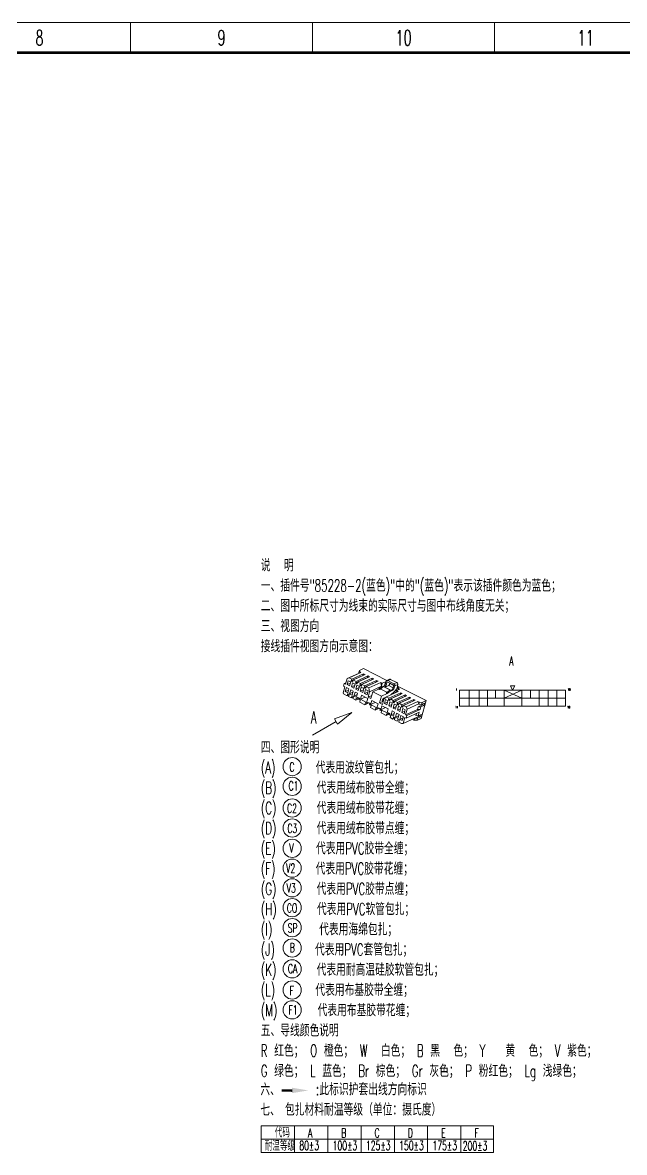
# Model space of a CAD drawing. Header units: millimetres. Extents: x 14 to 855, y -5 to 589.
# Drawn here: x 458.3 to 656.7, y 216.8 to 589.4 of the extents above; entities that cross this region are included whole.
import ezdxf

# ---------------------------------------------------------------- set-up
doc = ezdxf.new("R2010")
doc.units = ezdxf.units.MM
doc.layers.add('0Filament', color=7, linetype='Continuous', lineweight=20)
doc.layers.add('2FRAME', color=2, linetype='Continuous', lineweight=70)
doc.styles.add('HZ', font='txt.shx', dxfattribs={"width": 0.618, "height": 2.5, "bigfont": 'hztxt.shx'})

msp = doc.modelspace()

# ---------------------------------------------------------------- hatches: boundary and pattern name
at = {"layer": '0Filament'}
msp.add_hatch(color=256, dxfattribs=at).paths.add_polyline_path([(547.088, 237.609), (543.682, 237.609), (543.682, 236.833), (547.088, 236.833)])

# ---------------------------------------------------------------- linework, layer by layer
for p, q in [((854.896, 589.371), (13.896, 589.371)), ((493.896, 589.371), (493.896, 579.352)), ((553.896, 589.371), (553.896, 579.352)), ((613.896, 589.371), (613.896, 579.352)), ((581.908, 370.605), (591.299, 365.809)), ((561.144, 359.784), (566.84, 361.918)), ((566.84, 361.918), (562.144, 358.052)), ((561.144, 359.784), (562.144, 358.052)), ((536.982, 216.829), (536.982, 225.597)), ((536.982, 225.597), (613.52, 225.597)), ((547.952, 216.829), (547.952, 225.597)), ((558.922, 216.829), (558.922, 225.597)), ((569.892, 216.829), (569.892, 225.597)), ((580.862, 216.829), (580.862, 225.597)), ((591.832, 216.829), (591.832, 225.597)), ((602.802, 216.829), (602.802, 225.597)), ((613.52, 225.597), (613.52, 216.829)), ((536.982, 221.213), (613.52, 221.213)), ((613.52, 216.829), (536.982, 216.829))]:
    msp.add_line(p, q, dxfattribs=at)
at = {"layer": '0Filament', "ltscale": 0.071605}
for p, q in [((570.641, 376.359), (569.337, 375.767)), ((591.299, 365.809), (589.995, 365.217)), ((589.643, 359.93), (588.338, 359.338))]:
    msp.add_line(p, q, dxfattribs=at)
at = {"layer": '0Filament', "ltscale": 0.43274}
for p, q in [((570.641, 376.359), (578.349, 372.423)), ((602.338, 363.928), (602.338, 369.268)), ((602.338, 369.268), (637.308, 369.268)), ((605.488, 363.928), (605.488, 369.268)), ((608.766, 363.928), (608.766, 369.268)), ((611.594, 363.928), (611.594, 369.268)), ((614.166, 366.598), (614.166, 369.268)), ((617.059, 363.928), (617.059, 369.268)), ((622.844, 366.598), (617.059, 369.268)), ((617.059, 366.598), (622.844, 369.268)), ((619.131, 370.652), (620.515, 370.652)), ((619.131, 370.652), (619.823, 369.268)), ((619.823, 369.268), (620.515, 370.652)), ((622.844, 363.928), (622.844, 369.268)), ((625.737, 366.598), (625.737, 369.268)), ((628.63, 363.928), (628.63, 369.268)), ((631.522, 363.928), (631.522, 369.268)), ((634.415, 363.928), (634.415, 369.268)), ((637.308, 363.928), (637.308, 369.268)), ((602.338, 366.598), (637.308, 366.598)), ((602.338, 363.928), (637.308, 363.928))]:
    msp.add_line(p, q, dxfattribs=at)
at = {"layer": '0Filament', "ltscale": 0.09573}
msp.add_line((564.788, 371.203), (565.308, 373.046), dxfattribs=at)
at = {"layer": '0Filament', "ltscale": 0.214814}
for p, q in [((565.308, 373.046), (569.22, 374.822)), ((565.946, 373.322), (569.858, 375.098)), ((572.017, 373.393), (568.104, 371.618)), ((573.594, 373.19), (569.682, 371.415)), ((574.084, 372.94), (570.172, 371.164)), ((572.438, 370.007), (576.35, 371.783)), ((578.235, 367.047), (582.147, 368.822)), ((584.265, 367.139), (580.353, 365.363)), ((584.413, 367.665), (580.501, 365.89)), ((584.903, 367.415), (580.991, 365.639)), ((585.842, 366.935), (581.93, 365.16)), ((584.727, 363.732), (588.639, 365.507)), ((583.745, 358.26), (587.658, 360.036))]:
    msp.add_line(p, q, dxfattribs=at)
at = {"layer": '0Filament', "ltscale": 0.034777}
for p, q in [((565.308, 373.046), (565.946, 373.322)), ((569.22, 374.822), (569.858, 375.098))]:
    msp.add_line(p, q, dxfattribs=at)
at = {"layer": '0Filament', "ltscale": 0.049281}
msp.add_line((565.946, 373.322), (566.824, 372.874), dxfattribs=at)
at = {"layer": '0Filament', "ltscale": 0.214816}
for p, q in [((570.588, 374.123), (566.675, 372.348)), ((570.736, 374.65), (566.824, 372.874)), ((571.226, 374.4), (567.314, 372.624)), ((572.165, 373.92), (568.253, 372.144)), ((572.655, 373.67), (568.743, 371.894)), ((573.446, 372.664), (569.533, 370.888)), ((574.875, 371.934), (570.962, 370.158)), ((575.023, 372.461), (571.111, 370.685)), ((575.513, 372.21), (571.601, 370.435)), ((572.69, 368.748), (576.602, 370.524)), ((582.836, 367.868), (578.924, 366.093)), ((582.984, 368.395), (579.072, 366.619)), ((585.694, 366.409), (581.782, 364.633)), ((586.332, 366.685), (582.42, 364.91)), ((587.123, 365.679), (583.211, 363.904)), ((587.271, 366.206), (583.359, 364.43)), ((587.761, 365.956), (583.849, 364.18)), ((585.068, 362.955), (588.98, 364.731))]:
    msp.add_line(p, q, dxfattribs=at)
at = {"layer": '0Filament', "ltscale": 0.027351}
for p, q in [((566.824, 372.874), (566.675, 372.348)), ((567.314, 372.624), (567.165, 372.097)), ((569.22, 374.822), (569.368, 375.348)), ((570.588, 374.123), (570.736, 374.65)), ((573.446, 372.664), (573.594, 373.19)), ((568.743, 371.894), (568.594, 371.368)), ((569.682, 371.415), (569.533, 370.888)), ((571.111, 370.685), (570.962, 370.158)), ((571.601, 370.435), (571.452, 369.908)), ((574.875, 371.934), (575.023, 372.461)), ((565.439, 367.96), (565.291, 367.433)), ((566.868, 367.23), (566.72, 366.704)), ((567.358, 366.98), (567.21, 366.453)), ((578.924, 366.093), (579.072, 366.619)), ((580.353, 365.363), (580.501, 365.89)), ((580.843, 365.113), (580.991, 365.639)), ((581.782, 364.633), (581.93, 365.16)), ((582.836, 367.868), (582.984, 368.395)), ((585.694, 366.409), (585.842, 366.935)), ((587.123, 365.679), (587.271, 366.206)), ((588.98, 364.731), (589.129, 365.257)), ((582.272, 364.383), (582.42, 364.91)), ((583.211, 363.904), (583.359, 364.43)), ((583.701, 363.653), (583.849, 364.18)), ((580.887, 359.469), (581.035, 359.995)), ((581.826, 358.989), (581.974, 359.516)), ((582.316, 358.739), (582.464, 359.266))]:
    msp.add_line(p, q, dxfattribs=at)
at = {"layer": '0Filament', "ltscale": 0.052719}
for p, q in [((567.314, 372.624), (568.253, 372.144)), ((570.172, 371.164), (571.111, 370.685)), ((572.189, 366.972), (573.128, 366.493)), ((580.991, 365.639), (581.93, 365.16)), ((582.42, 364.91), (583.359, 364.43)), ((580.887, 359.469), (581.826, 358.989)), ((582.316, 358.739), (583.255, 358.26))]:
    msp.add_line(p, q, dxfattribs=at)
at = {"layer": '0Filament', "ltscale": 0.034189}
for p, q in [((569.337, 375.767), (569.151, 375.109)), ((568.314, 366.642), (568.128, 365.984)), ((569.62, 365.975), (569.435, 365.317)), ((571.335, 365.1), (571.149, 364.441)), ((588.98, 364.616), (589.165, 365.274)), ((589.995, 365.217), (589.81, 364.559)), ((573.213, 364.141), (573.028, 363.482)), ((574.579, 362.69), (574.764, 363.348)), ((576.457, 361.731), (576.642, 362.389)), ((578.172, 360.855), (578.357, 361.514)), ((579.478, 360.188), (579.664, 360.846)), ((588.524, 359.996), (588.338, 359.338))]:
    msp.add_line(p, q, dxfattribs=at)
at = {"layer": '0Filament', "ltscale": 0.014991}
msp.add_line((569.201, 374.813), (569.151, 375.109), dxfattribs=at)
at = {"layer": '0Filament', "ltscale": 0.020395}
msp.add_line((569.405, 375.365), (569.337, 375.767), dxfattribs=at)
at = {"layer": '0Filament', "ltscale": 0.002009}
for p, q in [((569.405, 375.365), (569.368, 375.348)), ((589.165, 365.274), (589.129, 365.257))]:
    msp.add_line(p, q, dxfattribs=at)
at = {"layer": '0Filament', "ltscale": 0.027506}
for p, q in [((569.858, 375.098), (569.368, 375.348)), ((570.736, 374.65), (571.226, 374.4)), ((572.165, 373.92), (572.655, 373.67)), ((573.594, 373.19), (574.084, 372.94)), ((575.023, 372.461), (575.513, 372.21)), ((583.474, 368.145), (582.984, 368.395)), ((584.903, 367.415), (584.413, 367.665)), ((587.761, 365.956), (587.271, 366.206)), ((589.129, 365.257), (588.639, 365.507))]:
    msp.add_line(p, q, dxfattribs=at)
at = {"layer": '0Filament', "ltscale": 0.000609419}
for p, q in [((570.588, 374.123), (570.593, 374.112)), ((587.128, 365.668), (587.123, 365.679))]:
    msp.add_line(p, q, dxfattribs=at)
at = {"layer": '0Filament', "ltscale": 0.027352}
for p, q in [((572.017, 373.393), (572.165, 373.92)), ((568.253, 372.144), (568.104, 371.618)), ((570.172, 371.164), (570.023, 370.638)), ((565.929, 367.71), (565.781, 367.183)), ((579.414, 365.843), (579.562, 366.369)), ((584.265, 367.139), (584.413, 367.665)), ((580.397, 359.719), (580.545, 360.246))]:
    msp.add_line(p, q, dxfattribs=at)
at = {"layer": '0Filament', "ltscale": 0.000608721}
for p, q in [((572.017, 373.393), (572.022, 373.382)), ((582.841, 367.857), (582.836, 367.868)), ((584.27, 367.128), (584.265, 367.139))]:
    msp.add_line(p, q, dxfattribs=at)
at = {"layer": '0Filament', "ltscale": 0.000608106}
for p, q in [((573.446, 372.664), (573.45, 372.653)), ((585.699, 366.398), (585.694, 366.409))]:
    msp.add_line(p, q, dxfattribs=at)
at = {"layer": '0Filament', "ltscale": 0.051281}
msp.add_line((579.277, 372.844), (578.343, 372.42), dxfattribs=at)
at = {"layer": '0Filament', "ltscale": 0.050123}
for p, q in [((578.673, 372.403), (579.586, 372.818)), ((581.627, 371.775), (580.714, 371.361))]:
    msp.add_line(p, q, dxfattribs=at)
at = {"layer": '0Filament', "ltscale": 0.114608}
for p, q in [((581.627, 371.775), (579.586, 372.818)), ((580.714, 371.361), (578.673, 372.403))]:
    msp.add_line(p, q, dxfattribs=at)
at = {"layer": '0Filament', "ltscale": 0.102568}
msp.add_line((563.985, 368.351), (564.541, 370.326), dxfattribs=at)
at = {"layer": '0Filament', "ltscale": 0.045585}
for p, q in [((564.092, 370.555), (564.339, 371.433)), ((588.498, 362.904), (588.745, 363.782)), ((589.575, 363.725), (589.328, 362.848)), ((584.751, 360.005), (584.998, 360.883))]:
    msp.add_line(p, q, dxfattribs=at)
at = {"layer": '0Filament', "ltscale": 0.025213}
for p, q in [((564.092, 370.555), (564.541, 370.326)), ((564.339, 371.433), (564.788, 371.203)), ((584.302, 360.235), (584.751, 360.005)), ((589.04, 360.663), (589.489, 360.434))]:
    msp.add_line(p, q, dxfattribs=at)
at = {"layer": '0Filament', "ltscale": 0.032344}
msp.add_line((564.928, 371.7), (564.339, 371.433), dxfattribs=at)
at = {"layer": '0Filament', "ltscale": 0.068379}
for p, q in [((565.037, 370.097), (564.666, 368.781)), ((565.68, 372.379), (565.309, 371.063)), ((567.283, 368.951), (566.912, 367.634)), ((567.926, 371.232), (567.555, 369.916)), ((568.538, 370.92), (568.167, 369.603)), ((570.784, 369.773), (570.413, 368.457)), ((572.1, 366.49), (571.73, 365.174)), ((573.387, 365.834), (573.016, 364.517)), ((577.558, 364.808), (577.928, 366.124)), ((575.469, 364.77), (575.098, 363.454)), ((576.755, 364.114), (576.384, 362.797)), ((579.803, 363.661), (580.174, 364.978)), ((580.415, 363.348), (580.786, 364.665)), ((581.202, 360.337), (581.572, 361.653)), ((581.844, 362.619), (582.215, 363.935)), ((582.661, 362.202), (583.032, 363.518)), ((583.447, 359.19), (583.818, 360.507))]:
    msp.add_line(p, q, dxfattribs=at)
at = {"layer": '0Filament', "ltscale": 0.05881}
for p, q in [((564.666, 368.781), (565.737, 369.267)), ((568.167, 369.603), (569.238, 370.089)), ((578.987, 364.078), (580.058, 364.564)), ((579.773, 361.067), (580.844, 361.553)), ((580.415, 363.348), (581.487, 363.835)), ((583.273, 361.889), (584.344, 362.375)), ((581.202, 360.337), (582.273, 360.823))]:
    msp.add_line(p, q, dxfattribs=at)
at = {"layer": '0Filament', "ltscale": 0.045842}
for p, q in [((565.037, 370.097), (565.854, 369.68)), ((565.309, 371.063), (566.126, 370.646)), ((568.538, 370.92), (569.355, 370.503)), ((569.596, 368.874), (570.413, 368.457)), ((566.095, 368.051), (566.912, 367.634)), ((581.572, 361.653), (582.389, 361.236)), ((582.63, 359.607), (583.447, 359.19))]:
    msp.add_line(p, q, dxfattribs=at)
at = {"layer": '0Filament', "ltscale": 0.058808}
for p, q in [((565.309, 371.063), (566.38, 371.549)), ((566.738, 370.333), (567.809, 370.819)), ((569.596, 368.874), (570.667, 369.36)), ((566.095, 368.051), (567.166, 368.537)), ((567.524, 367.322), (568.595, 367.808)), ((571.025, 368.144), (572.096, 368.63)), ((577.558, 364.808), (578.629, 365.294)), ((581.844, 362.619), (582.915, 363.105)), ((582.63, 359.607), (583.702, 360.094))]:
    msp.add_line(p, q, dxfattribs=at)
at = {"layer": '0Filament', "ltscale": 0.068378}
for p, q in [((565.854, 369.68), (565.483, 368.364)), ((566.466, 369.368), (566.095, 368.051)), ((566.497, 371.962), (566.126, 370.646)), ((567.109, 371.649), (566.738, 370.333)), ((569.355, 370.503), (568.984, 369.186)), ((569.967, 370.19), (569.596, 368.874)), ((571.396, 369.46), (571.025, 368.144)), ((572.213, 369.043), (571.842, 367.727)), ((567.895, 368.638), (567.524, 367.322)), ((568.712, 368.221), (568.341, 366.905)), ((570.018, 367.554), (569.647, 366.237)), ((578.374, 364.391), (578.745, 365.707)), ((578.987, 364.078), (579.357, 365.394)), ((578.837, 363.05), (578.466, 361.734)), ((579.773, 361.067), (580.143, 362.383)), ((580.589, 360.65), (580.96, 361.966)), ((581.232, 362.931), (581.603, 364.248)), ((583.273, 361.889), (583.644, 363.205)), ((584.09, 361.472), (584.461, 362.788)), ((582.018, 359.92), (582.389, 361.236)), ((582.63, 359.607), (583.001, 360.924))]:
    msp.add_line(p, q, dxfattribs=at)
at = {"layer": '0Filament', "ltscale": 0.045844}
for p, q in [((565.68, 372.379), (566.497, 371.962)), ((566.738, 370.333), (567.555, 369.916)), ((571.396, 369.46), (572.213, 369.043)), ((567.524, 367.322), (568.341, 366.905)), ((567.895, 368.638), (568.712, 368.221)), ((571.025, 368.144), (571.842, 367.727)), ((577.928, 366.124), (578.745, 365.707)), ((578.987, 364.078), (579.803, 363.661)), ((580.143, 362.383), (580.96, 361.966)), ((580.786, 364.665), (581.603, 364.248)), ((581.844, 362.619), (582.661, 362.202)), ((582.215, 363.935), (583.032, 363.518)), ((583.273, 361.889), (584.09, 361.472)), ((583.644, 363.205), (584.461, 362.788)), ((579.773, 361.067), (580.589, 360.65))]:
    msp.add_line(p, q, dxfattribs=at)
at = {"layer": '0Filament', "ltscale": 0.045843}
for p, q in [((566.466, 369.368), (567.283, 368.951)), ((567.109, 371.649), (567.926, 371.232)), ((568.167, 369.603), (568.984, 369.186)), ((569.967, 370.19), (570.784, 369.773)), ((564.666, 368.781), (565.483, 368.364)), ((579.357, 365.394), (580.174, 364.978)), ((577.558, 364.808), (578.374, 364.391)), ((580.415, 363.348), (581.232, 362.931)), ((581.202, 360.337), (582.018, 359.92)), ((583.001, 360.924), (583.818, 360.507))]:
    msp.add_line(p, q, dxfattribs=at)
at = {"layer": '0Filament', "ltscale": 0.007071}
for p, q in [((566.732, 372.218), (566.675, 372.348)), ((569.59, 370.759), (569.533, 370.888)), ((571.019, 370.029), (570.962, 370.158)), ((567.301, 367.109), (567.358, 366.98)), ((569.375, 366.516), (569.319, 366.645)), ((578.981, 365.963), (578.924, 366.093)), ((580.41, 365.234), (580.353, 365.363)), ((572.723, 364.806), (572.666, 364.936)), ((576.153, 363.055), (576.096, 363.184)), ((581.839, 364.504), (581.782, 364.633)), ((583.268, 363.774), (583.211, 363.904)), ((580.978, 360.125), (581.035, 359.995))]:
    msp.add_line(p, q, dxfattribs=at)
at = {"layer": '0Filament', "ltscale": 0.029403}
for p, q in [((567.268, 372.461), (566.732, 372.218)), ((571.555, 370.272), (571.019, 370.029))]:
    msp.add_line(p, q, dxfattribs=at)
at = {"layer": '0Filament', "ltscale": 0.018336}
for p, q in [((567.059, 372.051), (566.732, 372.218)), ((571.346, 369.862), (571.019, 370.029)), ((576.351, 369.821), (576.024, 369.988)), ((578.072, 370.602), (577.745, 370.769))]:
    msp.add_line(p, q, dxfattribs=at)
at = {"layer": '0Filament', "ltscale": 0.005882}
for p, q in [((567.166, 372.1), (567.059, 372.051)), ((570.024, 370.64), (569.917, 370.592)), ((582.272, 364.386), (582.165, 364.337))]:
    msp.add_line(p, q, dxfattribs=at)
at = {"layer": '0Filament', "ltscale": 0.005796}
for p, q in [((567.165, 372.097), (567.059, 372.051)), ((568.594, 371.368), (568.488, 371.322)), ((570.023, 370.638), (569.917, 370.592)), ((571.452, 369.908), (571.346, 369.862)), ((565.439, 367.96), (565.545, 368.006)), ((566.868, 367.23), (566.974, 367.276)), ((568.869, 366.875), (568.763, 366.828)), ((572.136, 365.207), (572.029, 365.161)), ((579.414, 365.843), (579.307, 365.797)), ((580.843, 365.113), (580.736, 365.067)), ((575.565, 363.455), (575.459, 363.409)), ((578.913, 361.746), (578.807, 361.7)), ((582.272, 364.383), (582.165, 364.337)), ((580.545, 360.246), (580.652, 360.292)), ((581.974, 359.516), (582.081, 359.562))]:
    msp.add_line(p, q, dxfattribs=at)
at = {"layer": '0Filament', "ltscale": 0.00707}
for p, q in [((568.161, 371.488), (568.104, 371.618)), ((565.872, 367.839), (565.929, 367.71)), ((579.419, 361.387), (579.362, 361.516)), ((582.407, 359.395), (582.464, 359.266))]:
    msp.add_line(p, q, dxfattribs=at)
at = {"layer": '0Filament', "ltscale": 0.029405}
for p, q in [((568.697, 371.731), (568.161, 371.488)), ((570.126, 371.002), (569.59, 370.759)), ((579.516, 366.206), (578.981, 365.963)), ((580.945, 365.477), (580.41, 365.234)), ((582.374, 364.747), (581.839, 364.504)), ((583.803, 364.017), (583.268, 363.774))]:
    msp.add_line(p, q, dxfattribs=at)
at = {"layer": '0Filament', "ltscale": 0.018338}
for p, q in [((568.488, 371.322), (568.161, 371.488)), ((569.917, 370.592), (569.59, 370.759)), ((576.005, 369.435), (575.679, 369.602)), ((580.603, 369.31), (580.277, 369.476)), ((582.333, 369.734), (582.66, 369.567)), ((565.545, 368.006), (565.872, 367.839)), ((566.974, 367.276), (567.301, 367.109)), ((578.537, 368.142), (578.21, 368.309)), ((578.882, 368.528), (578.555, 368.695)), ((579.307, 365.797), (578.981, 365.963)), ((580.736, 365.067), (580.41, 365.234)), ((582.165, 364.337), (581.839, 364.504)), ((583.594, 363.607), (583.268, 363.774)), ((580.652, 360.292), (580.978, 360.125)), ((582.081, 359.562), (582.407, 359.395))]:
    msp.add_line(p, q, dxfattribs=at)
at = {"layer": '0Filament', "ltscale": 0.00588}
for p, q in [((568.595, 371.37), (568.488, 371.322)), ((579.414, 365.845), (579.307, 365.797)), ((580.843, 365.115), (580.736, 365.067)), ((583.701, 363.656), (583.594, 363.607))]:
    msp.add_line(p, q, dxfattribs=at)
at = {"layer": '0Filament', "ltscale": 0.052721}
for p, q in [((568.743, 371.894), (569.682, 371.415)), ((579.562, 366.369), (580.501, 365.89)), ((575.986, 365.033), (576.925, 364.554))]:
    msp.add_line(p, q, dxfattribs=at)
at = {"layer": '0Filament', "ltscale": 0.005881}
msp.add_line((571.453, 369.911), (571.346, 369.862), dxfattribs=at)
at = {"layer": '0Filament', "ltscale": 0.04699}
msp.add_line((571.601, 370.435), (572.438, 370.007), dxfattribs=at)
at = {"layer": '0Filament', "ltscale": 0.064202}
for p, q in [((572.438, 370.007), (572.69, 368.748)), ((576.35, 371.783), (576.602, 370.524))]:
    msp.add_line(p, q, dxfattribs=at)
at = {"layer": '0Filament', "ltscale": 0.105414}
for p, q in [((575.679, 369.602), (573.759, 368.73)), ((578.537, 368.142), (576.617, 367.271))]:
    msp.add_line(p, q, dxfattribs=at)
at = {"layer": '0Filament', "ltscale": 0.000608805}
msp.add_line((574.875, 371.934), (574.879, 371.923), dxfattribs=at)
at = {"layer": '0Filament', "ltscale": 0.025904}
for p, q in [((576.024, 369.988), (575.679, 369.602)), ((576.713, 369.985), (576.367, 369.599))]:
    msp.add_line(p, q, dxfattribs=at)
at = {"layer": '0Filament', "ltscale": 0.025903}
for p, q in [((576.351, 369.821), (576.005, 369.435)), ((578.555, 368.695), (578.21, 368.309)), ((578.882, 368.528), (578.537, 368.142))]:
    msp.add_line(p, q, dxfattribs=at)
at = {"layer": '0Filament', "ltscale": 0.01987}
msp.add_line((576.367, 369.599), (576.005, 369.435), dxfattribs=at)
at = {"layer": '0Filament', "ltscale": 0.094519}
for p, q in [((577.745, 370.769), (576.024, 369.988)), ((580.603, 369.31), (578.882, 368.528))]:
    msp.add_line(p, q, dxfattribs=at)
at = {"layer": '0Filament', "ltscale": 0.029798}
for p, q in [((576.35, 371.783), (576.881, 371.512)), ((581.617, 369.093), (582.147, 368.822)), ((572.666, 364.936), (572.136, 365.207)), ((576.096, 363.184), (575.565, 363.455))]:
    msp.add_line(p, q, dxfattribs=at)
at = {"layer": '0Filament', "ltscale": 0.019872}
for p, q in [((576.713, 369.985), (576.351, 369.821)), ((578.917, 368.859), (578.555, 368.695))]:
    msp.add_line(p, q, dxfattribs=at)
at = {"layer": '0Filament', "ltscale": 0.115485}
msp.add_line((578.424, 368.549), (576.367, 369.599), dxfattribs=at)
at = {"layer": '0Filament', "ltscale": 0.051322}
msp.add_line((576.602, 370.524), (576.881, 371.512), dxfattribs=at)
at = {"layer": '0Filament', "ltscale": 0.030221}
for p, q in [((577.115, 370.436), (576.713, 369.985)), ((579.32, 369.31), (578.917, 368.859))]:
    msp.add_line(p, q, dxfattribs=at)
at = {"layer": '0Filament', "ltscale": 0.057285}
for p, q in [((577.924, 371.985), (576.881, 371.512)), ((582.66, 369.567), (581.617, 369.093))]:
    msp.add_line(p, q, dxfattribs=at)
at = {"layer": '0Filament', "ltscale": 0.00716}
for p, q in [((577.246, 370.495), (577.115, 370.436)), ((579.45, 369.369), (579.32, 369.31))]:
    msp.add_line(p, q, dxfattribs=at)
at = {"layer": '0Filament', "ltscale": 0.123776}
for p, q in [((579.32, 369.31), (577.115, 370.436)), ((579.45, 369.369), (577.246, 370.495)), ((578.477, 372.04), (580.682, 370.915))]:
    msp.add_line(p, q, dxfattribs=at)
at = {"layer": '0Filament', "ltscale": 0.030122}
msp.add_line((578.072, 370.602), (577.523, 370.353), dxfattribs=at)
at = {"layer": '0Filament', "ltscale": 0.067625}
msp.add_line((577.924, 371.985), (577.557, 370.684), dxfattribs=at)
at = {"layer": '0Filament', "ltscale": 0.072937}
for p, q in [((577.745, 370.769), (578.141, 372.173)), ((580.603, 369.31), (580.999, 370.714))]:
    msp.add_line(p, q, dxfattribs=at)
at = {"layer": '0Filament', "ltscale": 0.067138}
msp.add_line((578.984, 370.787), (577.762, 370.232), dxfattribs=at)
at = {"layer": '0Filament', "ltscale": 0.008064}
msp.add_line((577.924, 371.985), (578.068, 371.912), dxfattribs=at)
at = {"layer": '0Filament', "ltscale": 0.074706}
for p, q in [((578.072, 370.602), (578.477, 372.04)), ((580.277, 369.476), (580.682, 370.915))]:
    msp.add_line(p, q, dxfattribs=at)
at = {"layer": '0Filament', "ltscale": 0.023647}
msp.add_line((579.348, 369.055), (578.917, 368.859), dxfattribs=at)
at = {"layer": '0Filament', "ltscale": 0.019928}
msp.add_line((579.235, 371.097), (578.984, 370.787), dxfattribs=at)
at = {"layer": '0Filament', "ltscale": 0.081558}
msp.add_line((578.984, 370.787), (580.437, 370.045), dxfattribs=at)
at = {"layer": '0Filament', "ltscale": 0.01214}
for p, q in [((579.235, 371.097), (579.301, 371.33)), ((581.766, 369.804), (581.832, 370.038))]:
    msp.add_line(p, q, dxfattribs=at)
at = {"layer": '0Filament', "ltscale": 0.013681}
msp.add_line((579.337, 371.601), (579.301, 371.33), dxfattribs=at)
at = {"layer": '0Filament', "ltscale": 0.074931}
msp.add_line((579.326, 371.521), (580.661, 370.839), dxfattribs=at)
at = {"layer": '0Filament', "ltscale": 0.051}
msp.add_line((580.277, 369.476), (579.348, 369.055), dxfattribs=at)
at = {"layer": '0Filament', "ltscale": 0.016533}
msp.add_line((579.45, 369.369), (579.348, 369.055), dxfattribs=at)
at = {"layer": '0Filament', "ltscale": 0.066593}
msp.add_line((581.766, 369.804), (580.929, 368.768), dxfattribs=at)
at = {"layer": '0Filament', "ltscale": 0.053937}
msp.add_line((581.981, 371.16), (580.999, 370.714), dxfattribs=at)
at = {"layer": '0Filament', "ltscale": 0.021432}
msp.add_line((581.556, 368.877), (581.174, 369.072), dxfattribs=at)
at = {"layer": '0Filament', "ltscale": 0.030493}
msp.add_line((581.451, 368.506), (581.617, 369.093), dxfattribs=at)
at = {"layer": '0Filament', "ltscale": 0.056592}
msp.add_line((581.981, 371.16), (581.832, 370.038), dxfattribs=at)
at = {"layer": '0Filament', "ltscale": 0.018434}
msp.add_line((581.857, 370.228), (582.186, 370.061), dxfattribs=at)
at = {"layer": '0Filament', "ltscale": 0.042221}
msp.add_line((582.186, 370.061), (581.957, 369.248), dxfattribs=at)
at = {"layer": '0Filament', "ltscale": 0.017929}
msp.add_line((582.186, 370.061), (582.333, 369.734), dxfattribs=at)
at = {"layer": '0Filament', "ltscale": 0.018765}
msp.add_line((582.333, 369.734), (582.231, 369.372), dxfattribs=at)
at = {"layer": '0Filament', "ltscale": 0.017676}
msp.add_line((563.985, 368.351), (564.127, 368.028), dxfattribs=at)
at = {"layer": '0Filament', "ltscale": 0.065326}
msp.add_line((564.127, 368.028), (565.291, 367.433), dxfattribs=at)
at = {"layer": '0Filament', "ltscale": 0.034779}
for p, q in [((565.291, 367.433), (565.924, 367.721)), ((566.72, 366.704), (567.353, 366.991)), ((580.397, 359.719), (581.03, 360.007)), ((583.255, 358.26), (583.745, 358.26))]:
    msp.add_line(p, q, dxfattribs=at)
at = {"layer": '0Filament', "ltscale": 0.05272}
msp.add_line((565.781, 367.183), (566.72, 366.704), dxfattribs=at)
at = {"layer": '0Filament', "ltscale": 0.051573}
for p, q in [((567.21, 366.453), (568.128, 365.984)), ((579.478, 360.188), (580.397, 359.719))]:
    msp.add_line(p, q, dxfattribs=at)
at = {"layer": '0Filament', "ltscale": 0.067787}
msp.add_line((568.128, 365.984), (569.363, 366.545), dxfattribs=at)
at = {"layer": '0Filament', "ltscale": 0.019484}
for p, q in [((568.314, 366.642), (568.661, 366.465)), ((569.273, 366.153), (569.62, 365.975)), ((578.357, 361.514), (578.704, 361.336)), ((579.317, 361.024), (579.664, 360.846))]:
    msp.add_line(p, q, dxfattribs=at)
at = {"layer": '0Filament', "ltscale": 0.018866}
for p, q in [((568.763, 366.828), (568.661, 366.465)), ((578.704, 361.336), (578.807, 361.7))]:
    msp.add_line(p, q, dxfattribs=at)
at = {"layer": '0Filament', "ltscale": 0.029366}
for p, q in [((568.661, 366.465), (569.196, 366.708)), ((571.927, 364.797), (572.462, 365.04)), ((575.356, 363.046), (575.891, 363.289)), ((578.704, 361.336), (579.239, 361.579))]:
    msp.add_line(p, q, dxfattribs=at)
at = {"layer": '0Filament', "ltscale": 0.025215}
for p, q in [((569.319, 366.645), (568.869, 366.875)), ((579.362, 361.516), (578.913, 361.746)), ((590.091, 364.393), (590.54, 364.163))]:
    msp.add_line(p, q, dxfattribs=at)
at = {"layer": '0Filament', "ltscale": 0.018868}
for p, q in [((569.375, 366.516), (569.273, 366.153)), ((575.356, 363.046), (575.459, 363.409)), ((579.317, 361.024), (579.419, 361.387))]:
    msp.add_line(p, q, dxfattribs=at)
at = {"layer": '0Filament', "ltscale": 0.09627}
for p, q in [((569.435, 365.317), (571.149, 364.441)), ((576.457, 361.731), (578.172, 360.855))]:
    msp.add_line(p, q, dxfattribs=at)
at = {"layer": '0Filament', "ltscale": 0.085718}
for p, q in [((569.647, 366.237), (571.208, 366.946)), ((573.016, 364.517), (574.577, 365.226))]:
    msp.add_line(p, q, dxfattribs=at)
at = {"layer": '0Filament', "ltscale": 0.1169}
for p, q in [((569.647, 366.237), (571.73, 365.174)), ((573.387, 365.834), (575.469, 364.77)), ((573.016, 364.517), (575.098, 363.454)), ((576.755, 364.114), (578.837, 363.05))]:
    msp.add_line(p, q, dxfattribs=at)
at = {"layer": '0Filament', "ltscale": 0.116899}
for p, q in [((570.018, 367.554), (572.1, 366.49)), ((576.384, 362.797), (578.466, 361.734))]:
    msp.add_line(p, q, dxfattribs=at)
at = {"layer": '0Filament', "ltscale": 0.033237}
for p, q in [((571.335, 365.1), (571.927, 364.797)), ((572.621, 364.443), (573.213, 364.141)), ((574.764, 363.348), (575.356, 363.046)), ((576.05, 362.692), (576.642, 362.389))]:
    msp.add_line(p, q, dxfattribs=at)
at = {"layer": '0Filament', "ltscale": 0.018867}
for p, q in [((572.029, 365.161), (571.927, 364.797)), ((572.723, 364.806), (572.621, 364.443)), ((576.05, 362.692), (576.153, 363.055))]:
    msp.add_line(p, q, dxfattribs=at)
at = {"layer": '0Filament', "ltscale": 0.092272}
msp.add_line((572.69, 368.748), (572.189, 366.972), dxfattribs=at)
at = {"layer": '0Filament', "ltscale": 0.067629}
msp.add_line((573.421, 367.531), (572.189, 366.972), dxfattribs=at)
at = {"layer": '0Filament', "ltscale": 0.116243}
msp.add_line((573.128, 366.493), (573.759, 368.73), dxfattribs=at)
at = {"layer": '0Filament', "ltscale": 0.160451}
msp.add_line((576.617, 367.271), (573.759, 368.73), dxfattribs=at)
at = {"layer": '0Filament', "ltscale": 0.116244}
msp.add_line((575.986, 365.033), (576.617, 367.271), dxfattribs=at)
at = {"layer": '0Filament', "ltscale": 0.060866}
msp.add_line((575.986, 365.033), (577.095, 365.536), dxfattribs=at)
at = {"layer": '0Filament', "ltscale": 0.011182}
msp.add_line((577.095, 365.536), (576.896, 365.638), dxfattribs=at)
at = {"layer": '0Filament', "ltscale": 0.092273}
msp.add_line((577.426, 366.33), (576.925, 364.554), dxfattribs=at)
at = {"layer": '0Filament', "ltscale": 0.04101}
msp.add_line((577.404, 366.633), (578.151, 366.972), dxfattribs=at)
at = {"layer": '0Filament', "ltscale": 0.054054}
msp.add_line((578.235, 367.047), (577.426, 366.33), dxfattribs=at)
at = {"layer": '0Filament', "ltscale": 0.046988}
msp.add_line((578.235, 367.047), (579.072, 366.619), dxfattribs=at)
at = {"layer": '0Filament', "ltscale": 0.214815}
msp.add_line((583.474, 368.145), (579.562, 366.369), dxfattribs=at)
at = {"layer": '0Filament', "ltscale": 0.082202}
msp.add_line((580.929, 368.768), (579.678, 367.701), dxfattribs=at)
at = {"layer": '0Filament', "ltscale": 0.026143}
msp.add_line((581.269, 368.423), (580.803, 368.661), dxfattribs=at)
at = {"layer": '0Filament', "ltscale": 0.027507}
msp.add_line((586.332, 366.685), (585.842, 366.935), dxfattribs=at)
at = {"layer": '0Filament', "ltscale": 0.042426}
msp.add_line((588.639, 365.507), (588.98, 364.731), dxfattribs=at)
at = {"layer": '0Filament', "ltscale": 0.041588}
for p, q in [((589.165, 365.274), (589.995, 365.217)), ((588.498, 362.904), (589.328, 362.848)), ((588.745, 363.782), (589.575, 363.725)), ((588.98, 364.616), (589.81, 364.559)), ((587.694, 360.052), (588.524, 359.996)), ((587.929, 360.886), (588.759, 360.829))]:
    msp.add_line(p, q, dxfattribs=at)
at = {"layer": '0Filament', "ltscale": 0.305424}
msp.add_line((591.299, 365.809), (589.643, 359.93), dxfattribs=at)
at = {"layer": '0Filament', "ltscale": 0.072225}
for p, q in [((571.149, 364.441), (572.465, 365.038)), ((574.579, 362.69), (575.894, 363.287))]:
    msp.add_line(p, q, dxfattribs=at)
at = {"layer": '0Filament', "ltscale": 0.0871}
msp.add_line((573.028, 363.482), (574.579, 362.69), dxfattribs=at)
at = {"layer": '0Filament', "ltscale": 0.085717}
msp.add_line((576.384, 362.797), (577.945, 363.506), dxfattribs=at)
at = {"layer": '0Filament', "ltscale": 0.067786}
msp.add_line((578.172, 360.855), (579.406, 361.416), dxfattribs=at)
at = {"layer": '0Filament', "ltscale": 0.005795}
msp.add_line((583.701, 363.653), (583.594, 363.607), dxfattribs=at)
at = {"layer": '0Filament', "ltscale": 0.049282}
msp.add_line((583.849, 364.18), (584.727, 363.732), dxfattribs=at)
at = {"layer": '0Filament', "ltscale": 0.095729}
msp.add_line((584.549, 361.112), (585.068, 362.955), dxfattribs=at)
at = {"layer": '0Filament', "ltscale": 0.216823}
msp.add_line((588.498, 362.904), (584.549, 361.112), dxfattribs=at)
at = {"layer": '0Filament', "ltscale": 0.042425}
msp.add_line((584.727, 363.732), (585.068, 362.955), dxfattribs=at)
at = {"layer": '0Filament', "ltscale": 0.237729}
for p, q in [((589.08, 361.97), (584.751, 360.005)), ((589.328, 362.848), (584.998, 360.883))]:
    msp.add_line(p, q, dxfattribs=at)
at = {"layer": '0Filament', "ltscale": 0.033459}
msp.add_line((587.929, 360.886), (588.111, 361.53), dxfattribs=at)
at = {"layer": '0Filament', "ltscale": 0.073893}
for p, q in [((588.745, 363.782), (590.091, 364.393)), ((587.694, 360.052), (589.04, 360.663))]:
    msp.add_line(p, q, dxfattribs=at)
at = {"layer": '0Filament', "ltscale": 0.059261}
msp.add_line((589.08, 361.97), (588.759, 360.829), dxfattribs=at)
at = {"layer": '0Filament', "ltscale": 0.052988}
msp.add_line((590.54, 364.163), (589.575, 363.725), dxfattribs=at)
at = {"layer": '0Filament', "ltscale": 0.052987}
for p, q in [((590.775, 364.997), (589.81, 364.559)), ((589.489, 360.434), (588.524, 359.996)), ((589.724, 361.267), (588.759, 360.829))]:
    msp.add_line(p, q, dxfattribs=at)
at = {"layer": '0Filament', "ltscale": 0.017504}
for p, q in [((590.091, 364.393), (590.186, 364.73)), ((589.04, 360.663), (589.135, 361))]:
    msp.add_line(p, q, dxfattribs=at)
at = {"layer": '0Filament', "ltscale": 0.043305}
msp.add_line((590.775, 364.997), (590.54, 364.163), dxfattribs=at)
at = {"layer": '0Filament', "ltscale": 0.102567}
msp.add_line((583.745, 358.26), (584.302, 360.235), dxfattribs=at)
at = {"layer": '0Filament', "ltscale": 0.025214}
msp.add_line((584.549, 361.112), (584.998, 360.883), dxfattribs=at)
at = {"layer": '0Filament', "ltscale": 0.030987}
msp.add_line((586.877, 359.681), (587.429, 359.4), dxfattribs=at)
at = {"layer": '0Filament', "ltscale": 0.022794}
msp.add_line((587.553, 359.838), (587.429, 359.4), dxfattribs=at)
at = {"layer": '0Filament', "ltscale": 0.045584}
msp.add_line((587.429, 359.4), (588.338, 359.338), dxfattribs=at)
at = {"layer": '0Filament', "ltscale": 0.002423}
msp.add_line((587.553, 359.838), (587.596, 359.816), dxfattribs=at)
at = {"layer": '0Filament', "ltscale": 0.002548}
msp.add_line((587.581, 359.836), (587.632, 359.833), dxfattribs=at)
at = {"layer": '0Filament', "ltscale": 0.011396}
msp.add_line((587.596, 359.816), (587.658, 360.036), dxfattribs=at)
at = {"layer": '0Filament', "ltscale": 0.011397}
msp.add_line((587.632, 359.833), (587.694, 360.052), dxfattribs=at)
at = {"layer": '0Filament', "ltscale": 0.003742}
msp.add_line((588.511, 359.352), (588.444, 359.386), dxfattribs=at)
at = {"layer": '0Filament', "ltscale": 0.003153}
msp.add_line((588.511, 359.352), (588.508, 359.415), dxfattribs=at)
at = {"layer": '0Filament', "ltscale": 0.028643}
msp.add_line((589.033, 359.588), (588.511, 359.352), dxfattribs=at)
at = {"layer": '0Filament', "ltscale": 0.003828}
msp.add_line((589.053, 359.662), (589.033, 359.588), dxfattribs=at)
at = {"layer": '0Filament', "ltscale": 0.043307}
msp.add_line((589.724, 361.267), (589.489, 360.434), dxfattribs=at)
at = {"layer": '0Filament'}
msp.add_lwpolyline([(561.644, 358.918), (553.845, 354.415)], dxfattribs=at)
msp.add_lwpolyline([(547.088, 237.516), (547.088, 237.516), (547.088, 236.775), (547.088, 236.775)], close=True, dxfattribs=at)
for centre in [(547.181, 344.047), (547.181, 337.548), (547.181, 330.392), (547.181, 323.793), (547.181, 317.103), (547.181, 310.558), (547.181, 304.051), (547.181, 297.522), (547.181, 290.923), (547.181, 284.233), (547.181, 277.339), (547.181, 270.374), (547.181, 263.833)]:
    msp.add_circle(centre, 3, dxfattribs=at)
for centre, major_axis, ratio, start_param, end_param in [((579.532, 372.41), (0.299, -0.408), 0.694756, 2.1970532, 2.9968569), ((578.549, 371.965), (0.207, -0.455), 0.8196667, 3.1416659, 3.9126444), ((578.549, 371.965), (0.207, -0.455), 0.8196667, 2.3418481, 3.1416659), ((580.591, 370.922), (0.207, -0.455), 0.8196667, 0.7710518, 2.3418481), ((581.573, 371.368), (0.299, -0.408), 0.694756, 0.6262568, 2.1970532), ((577.249, 366.085), (-0.284, -0.557), 0.3992069, 3.6062114, 6.2831068), ((577.249, 366.085), (-0.284, -0.557), 0.3992069, 6.2831068, 6.7478042)]:
    msp.add_ellipse(centre, major_axis=major_axis, ratio=ratio, start_param=start_param, end_param=end_param, dxfattribs=at)
msp.add_solid([(547.088, 238.165), (552.488, 237.265), (547.088, 236.365)], dxfattribs=at)
at = {"layer": '2FRAME'}
msp.add_line((844.896, 579.371), (24.036, 579.371), dxfattribs=at)

# ---------------------------------------------------------------- texts
at = {"layer": '0Filament', "ltscale": 0.43274, "style": 'HZ', "width": 0.67}
for s, height, p in [('1', 0.702, (601.111, 369.086)), ('10', 0.7024, (637.974, 369.086)), ('11', 0.7024, (600.96, 363.312)), ('19', 0.7024, (637.822, 363.312))]:
    msp.add_text(s, height=height, dxfattribs=at).set_placement(p)
at = {"layer": '0Filament', "style": 'HZ', "width": 0.7}
for s, p in [('六、', (536.678, 235.565)), (':此标识护套出线方向标识', (554.937, 235.648)), ('七、', (536.678, 228.867)), ('包扎材料耐温等级（单位：摄氏度）', (544.794, 228.95))]:
    msp.add_text(s, height=4, dxfattribs=at).set_placement(p)
at = {"layer": '0Filament', "style": 'HZ'}
for s, insert, char_height, width, attachment_point in [('8', (463.896, 584.361), 5, 50, 5), ('9', (523.896, 584.361), 5, 50, 5), ('10', (583.896, 584.361), 5, 50, 5), ('11', (643.896, 584.361), 5, 50, 5), ('说  明\\P一、插件号"85228-2(蓝色)"中的"(蓝色)"表示该插件颜色为蓝色；\\P二、图中所标尺寸为线束的实际尺寸与图中布线角度无关；\\P三、视图方向\\P接线插件视图方向示意图：\\P\\P\\P\\P\\P四、图形说明\\P(A)      代表用波纹管包扎；\\P(B)      代表用绒布胶带全缠；\\P(C)      代表用绒布胶带花缠；\\P(D)      代表用绒布胶带点缠；\\P(E)      代表用PVC胶带全缠；\\P(F)      代表用PVC胶带花缠；\\P(G)      代表用PVC胶带点缠；\\P(H)      代表用PVC软管包扎；\\P(I)       代表用海绵包扎；\\P(J)      代表用PVC套管包扎；\\P(K)      代表用耐高温硅胶软管包扎；\\P(L)      代表用布基胶带全缠；\\P(M)      代表用布基胶带花缠；\\P五、导线颜色说明\\PR 红色； O 橙色； W  白色； B 黑  色； Y   黄  色； V 紫色；\\PG 绿色； L 蓝色； Br 棕色； Gr 灰色； P 粉红色； Lg 浅绿色； ', (536.829, 412.412), 4, 295.9853, 1), ('A ', (618.702, 380.387), 3, 150, 1), ('A', (553.324, 362.31), 4, 18.7219, 1), ('C', (546.281, 345.395), 3, 150, 1), ('C1', (545.993, 339.212), 3, 150, 1), ('C2', (545.496, 331.769), 3, 150, 1), ('C3', (545.608, 325.158), 3, 150, 1), ('V', (546.22, 318.735), 3, 150, 1), ('V2', (545.176, 312.069), 3, 150, 1), ('V3', (545.368, 305.53), 3, 150, 1), ('CO', (545.421, 298.886), 3, 150, 1), ('SP', (545.707, 292.297), 3, 150, 1), ('B', (546.381, 285.861), 3, 150, 1), ('CA', (545.774, 278.936), 3, 150, 1), ('F', (546.324, 271.651), 3, 150, 1), ('F1', (545.955, 265.313), 3, 150, 1), ('代码', (541.422, 224.762), 3, 18.7219, 1), ('A', (552.392, 224.762), 3, 18.7219, 1), ('B', (563.362, 224.762), 3, 18.7219, 1), ('C', (574.332, 224.762), 3, 18.7219, 1), ('D', (585.302, 224.762), 3, 18.7219, 1), ('E', (596.271, 224.762), 3, 18.7219, 1), ('F', (607.241, 224.762), 3, 18.7219, 1), ('耐温等级', (538.132, 220.378), 3, 18.7219, 1), ('80±3', (549.541, 220.597), 3, 18.7219, 1), ('100±3', (560.511, 220.597), 3, 18.7219, 1), ('125±3', (571.481, 220.597), 3, 18.7219, 1), ('150±3', (582.451, 220.597), 3, 18.7219, 1), ('175±3', (593.42, 220.597), 3, 18.7219, 1), ('200±3', (603.404, 220.487), 3, 18.7219, 1)]:
    msp.add_mtext(s, dxfattribs=dict(at, insert=insert, char_height=char_height, width=width, attachment_point=attachment_point))

doc.saveas('drawing.dxf')
